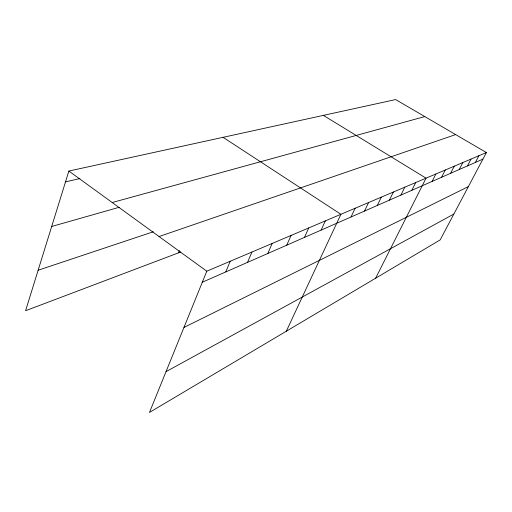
<?xml version="1.0" encoding="UTF-8"?>
<svg xmlns="http://www.w3.org/2000/svg" width="512" height="512" viewBox="0 0 512 512"><rect width="100%" height="100%" fill="white"/><g stroke="black" fill="none" stroke-linecap="round" stroke-linejoin="round"><path stroke-width="0.77" d="M486.4 152.55L206.79 271.2L149.478 412.429L440.179 239.898L486.4 152.55L395.654 99.571L68.858 171.053L25.6 310.72L180.698 252.013M178.509 252.845L179.354 250.656M225.754 271.93L230.195 261.267M247.52 262.381L251.936 252.045M267.802 253.485L272.173 243.456M286.739 245.184L291.072 235.437M304.467 237.408L308.755 227.936M321.094 230.112L325.331 220.902M286.298 331.226L340.909 214.291L223.066 137.325M351.014 216.992L355.149 208.243M364.518 211.066L368.608 202.534M377.299 205.459L381.331 197.139M389.408 200.147L393.395 192.019M400.902 195.104L404.832 187.162M411.827 190.317L415.706 182.547M375.642 278.202L426.048 178.163L323.379 115.379M432.122 181.414L435.898 173.984M441.568 177.274L445.293 169.997M450.586 173.318L454.259 166.189M459.206 169.536L462.829 162.554M467.45 165.92L471.027 159.078M475.347 162.458L478.88 155.744M166.022 371.654L453.869 214.029M183.968 327.437L468.39 186.579M202.323 282.208L482.918 159.136M159.046 236.538L455.629 134.586M38.138 270.234L153.306 231.776M51.686 226.483L119.181 207.296M112.198 202.522L424.787 116.582M65.504 181.882L79.91 178.541M68.858 171.053L206.79 271.2"/></g></svg>
